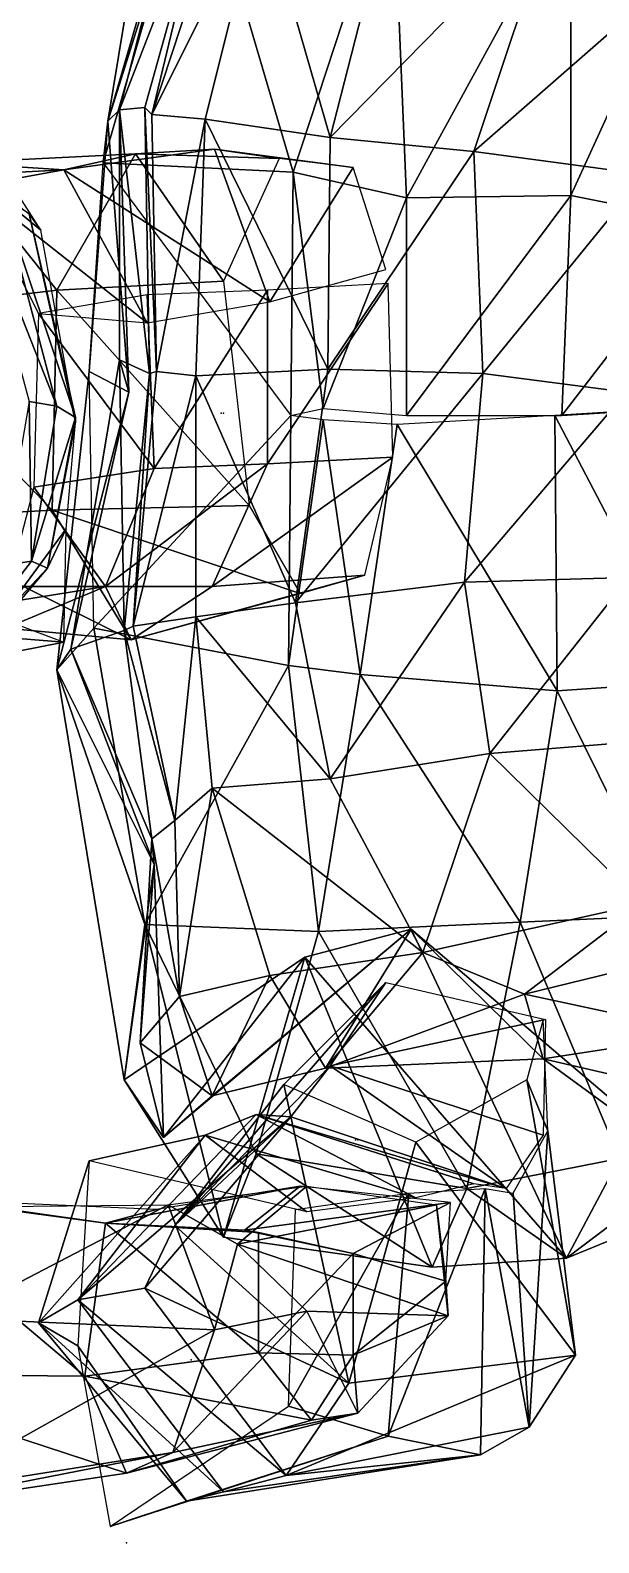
# Model space of a CAD drawing. Extents: x -652 to 233, y -282 to 215.
# Drawn here: x -278.9 to -156.2, y -281.8 to 44.8 of the extents above; entities that cross this region are included whole.
import ezdxf

# ---------------------------------------------------------------- set-up
doc = ezdxf.new("R2010")
doc.units = 0
doc.layers.get('0').update_dxf_attribs({"linetype": 'CONTINUOUS'})

msp = doc.modelspace()

# ---------------------------------------------------------------- linework, layer by layer
for p in [(-237.66, -37.85, 1312.83), (-237.16, -37.85, 1313.33), (-208.66, -194.85, 1264.83), (-208.16, -194.85, 1264.33), (-241.66, -212.35, 954.33), (-244.66, -242.85, 975.83), (-244.66, -242.85, 975.83), (-244.16, -242.35, 975.83), (-244.16, -242.35, 975.83), (-258.16, -281.85, 980.33)]:
    msp.add_point(p)
for points in [[(-246.16, 122.15, 1264.83), (-262.16, 25.15, 1261.33), (-243.16, 85.65, 1303.83)], [(-262.16, 25.15, 1261.33), (-246.16, 122.15, 1264.83), (-246.16, 80.15, 1255.83)], [(-263.16, 16.15, 1319.33), (-222.16, 14.15, 1339.33), (-243.16, 85.65, 1303.83)], [(-263.16, 16.15, 1319.33), (-243.16, 85.65, 1303.83), (-262.16, 25.15, 1261.33)], [(-200.66, 79.65, 1332.33), (-243.16, 85.65, 1303.83), (-222.16, 14.15, 1339.33)], [(-262.16, 25.15, 1261.33), (-246.16, 80.15, 1255.83), (-259.66, 27.65, 1242.83)], [(-240.66, 76.65, 1224.83), (-259.66, 27.65, 1242.83), (-246.16, 80.15, 1255.83)], [(-222.16, 14.15, 1339.33), (-197.66, 8.65, 1343.33), (-200.66, 79.65, 1332.33)], [(-162.16, 73.65, 1330.33), (-200.66, 79.65, 1332.33), (-197.66, 8.65, 1343.33)], [(-259.66, 27.65, 1242.83), (-240.66, 76.65, 1224.83), (-254.16, 28.15, 1218.83)], [(-252.66, 26.65, 1194.83), (-254.16, 28.15, 1218.83), (-240.66, 76.65, 1224.83)], [(-240.66, 76.65, 1224.83), (-237.66, 72.15, 1202.33), (-252.66, 26.65, 1194.83)], [(-229.16, 73.65, 1170.83), (-252.66, 26.65, 1194.83), (-237.66, 72.15, 1202.33)], [(-252.66, 26.65, 1194.83), (-229.16, 73.65, 1170.83), (-241.16, 25.65, 1159.33)], [(-214.16, 21.65, 1114.83), (-241.16, 25.65, 1159.33), (-229.16, 73.65, 1170.83)], [(-229.16, 73.65, 1170.83), (-201.16, 72.65, 1124.33), (-214.16, 21.65, 1114.83)], [(-165.66, 71.15, 1094.33), (-214.16, 21.65, 1114.83), (-201.16, 72.65, 1124.33)], [(-197.66, 8.65, 1343.33), (-162.16, 9.15, 1335.33), (-162.16, 73.65, 1330.33)], [(-133.16, 72.65, 1317.83), (-162.16, 73.65, 1330.33), (-162.16, 9.15, 1335.33)], [(-162.16, 9.15, 1335.33), (-132.16, 3.15, 1319.83), (-133.16, 72.65, 1317.83)], [(-214.16, 21.65, 1114.83), (-165.66, 71.15, 1094.33), (-183.16, 18.65, 1082.83)], [(-131.16, 64.15, 1066.83), (-183.16, 18.65, 1082.83), (-165.66, 71.15, 1094.33)], [(-183.16, 18.65, 1082.83), (-131.16, 64.15, 1066.83), (-146.16, 13.65, 1056.33)], [(-259.66, 27.65, 1242.83), (-257.66, -33.35, 1242.83), (-262.16, 25.15, 1261.33)], [(-259.66, 27.65, 1242.83), (-254.16, 28.15, 1218.83), (-253.16, -29.35, 1214.83)], [(-257.66, -33.35, 1242.83), (-259.66, 27.65, 1242.83), (-259.66, -26.35, 1232.33)], [(-253.16, -29.35, 1214.83), (-259.66, -26.35, 1232.33), (-259.66, 27.65, 1242.83)], [(-251.66, -28.85, 1193.33), (-253.16, -29.35, 1214.83), (-254.16, 28.15, 1218.83)], [(-254.16, 28.15, 1218.83), (-252.66, 26.65, 1194.83), (-251.66, -28.85, 1193.33)], [(-241.16, 25.65, 1159.33), (-251.66, -28.85, 1193.33), (-252.66, 26.65, 1194.83)], [(-266.16, -28.85, 1270.33), (-262.16, 25.15, 1261.33), (-257.66, -33.35, 1242.83)], [(-262.16, 25.15, 1261.33), (-266.16, -28.85, 1270.33), (-263.16, 16.15, 1319.33)], [(-251.66, -28.85, 1193.33), (-241.16, 25.65, 1159.33), (-243.16, -29.85, 1158.83)], [(-214.66, -28.35, 1113.33), (-243.16, -29.85, 1158.83), (-241.16, 25.65, 1159.33)], [(-241.16, 25.65, 1159.33), (-214.16, 21.65, 1114.83), (-214.66, -28.35, 1113.33)], [(-301.66, 22.15, 1363.33), (-276.66, 1.65, 1386.33), (-285.66, 15.65, 1343.83)], [(-276.66, 1.65, 1386.33), (-301.66, 22.15, 1363.33), (-279.16, 5.15, 1393.83)], [(-183.16, 18.65, 1082.83), (-214.66, -28.35, 1113.33), (-214.16, 21.65, 1114.83)], [(-295.16, 16.15, 1336.33), (-256.16, 18.15, 1307.33), (-273.16, -11.35, 1285.83)], [(-256.16, 18.15, 1307.33), (-295.16, 16.15, 1336.33), (-271.66, 14.65, 1368.33)], [(-237.16, -9.35, 1269.33), (-273.16, -11.35, 1285.83), (-256.16, 18.15, 1307.33)], [(-271.66, 14.65, 1368.33), (-227.16, -13.85, 1353.33), (-239.16, 19.15, 1334.83)], [(-271.66, 14.65, 1368.33), (-239.16, 19.15, 1334.83), (-256.16, 18.15, 1307.33)], [(-225.16, 17.15, 1287.83), (-256.16, 18.15, 1307.33), (-239.16, 19.15, 1334.83)], [(-256.16, 18.15, 1307.33), (-225.16, 17.15, 1287.83), (-237.16, -9.35, 1269.33)], [(-239.16, 19.15, 1334.83), (-209.16, 15.15, 1310.83), (-225.16, 17.15, 1287.83)], [(-209.16, 15.15, 1310.83), (-239.16, 19.15, 1334.83), (-227.16, -13.85, 1353.33)], [(-214.66, -28.35, 1113.33), (-183.16, 18.65, 1082.83), (-181.16, -29.35, 1080.33)], [(-146.16, 13.65, 1056.33), (-181.16, -29.35, 1080.33), (-183.16, 18.65, 1082.83)], [(-319.66, 12.15, 1357.33), (-271.66, 14.65, 1368.33), (-295.16, 16.15, 1336.33)], [(-271.66, 14.65, 1368.33), (-319.66, 12.15, 1357.33), (-291.16, 11.15, 1386.33)], [(-273.16, -11.35, 1285.83), (-315.16, -16.35, 1310.83), (-295.16, 16.15, 1336.33)], [(-291.16, 11.15, 1386.33), (-253.66, -18.35, 1388.33), (-271.66, 14.65, 1368.33)], [(-227.16, -13.85, 1353.33), (-271.66, 14.65, 1368.33), (-253.66, -18.35, 1388.33)], [(-222.16, 14.15, 1339.33), (-263.16, 16.15, 1319.33), (-222.66, -38.35, 1337.33)], [(-227.16, -13.85, 1353.33), (-202.16, -6.85, 1329.83), (-209.16, 15.15, 1310.83)], [(-222.66, -38.35, 1337.33), (-215.66, -36.85, 1337.83), (-222.16, 14.15, 1339.33)], [(-197.66, 8.65, 1343.33), (-222.16, 14.15, 1339.33), (-215.66, -36.85, 1337.83)], [(-181.16, -29.35, 1080.33), (-146.16, 13.65, 1056.33), (-150.16, -33.35, 1052.33)], [(-253.66, -18.35, 1388.33), (-291.16, 11.15, 1386.33), (-277.16, -16.35, 1402.83)], [(-273.16, -36.35, 1423.33), (-291.16, 9.15, 1412.33), (-279.16, -35.35, 1428.33)], [(-291.16, 9.15, 1412.33), (-273.16, -36.35, 1423.33), (-285.16, 9.15, 1406.83)], [(-285.16, 9.15, 1406.83), (-269.16, -38.85, 1418.33), (-279.16, 5.15, 1393.83)], [(-269.16, -38.85, 1418.33), (-285.16, 9.15, 1406.83), (-273.16, -36.35, 1423.33)], [(-215.66, -36.85, 1337.83), (-197.66, -38.35, 1338.33), (-197.66, 8.65, 1343.33)], [(-162.16, 9.15, 1335.33), (-197.66, 8.65, 1343.33), (-197.66, -38.35, 1338.33)], [(-197.66, -38.35, 1338.33), (-164.16, -38.35, 1331.83), (-162.16, 9.15, 1335.33)], [(-132.16, 3.15, 1319.83), (-162.16, 9.15, 1335.33), (-164.16, -38.35, 1331.83)], [(-269.16, -39.85, 1416.83), (-279.16, 5.15, 1393.83), (-269.16, -38.85, 1418.33)], [(-279.16, 5.15, 1393.83), (-269.16, -39.85, 1416.83), (-276.66, 1.65, 1386.33)], [(-164.16, -38.35, 1331.83), (-131.66, -36.35, 1313.33), (-132.16, 3.15, 1319.83)], [(-273.16, -11.35, 1285.83), (-237.16, -9.35, 1269.33), (-231.66, -57.85, 1273.33)], [(-315.16, -16.35, 1310.83), (-273.16, -11.35, 1285.83), (-274.16, -58.85, 1290.83)], [(-277.16, -16.35, 1405.33), (-252.16, -49.85, 1387.83), (-253.66, -12.35, 1388.83)], [(-231.66, -57.85, 1273.33), (-274.16, -58.85, 1290.83), (-273.16, -11.35, 1285.83)], [(-227.66, -11.35, 1352.33), (-253.66, -12.35, 1388.83), (-252.16, -49.85, 1387.83)], [(-252.16, -49.85, 1387.83), (-227.66, -48.85, 1354.33), (-227.66, -11.35, 1352.33)], [(-227.66, -48.85, 1354.33), (-200.66, -47.35, 1331.33), (-201.66, -9.85, 1330.33)], [(-201.66, -9.85, 1330.33), (-227.66, -11.35, 1352.33), (-227.66, -48.85, 1354.33)], [(-274.16, -58.85, 1290.83), (-309.66, -60.85, 1313.83), (-315.16, -16.35, 1310.83)], [(-252.16, -49.85, 1387.83), (-277.16, -16.35, 1405.33), (-278.16, -53.85, 1402.33)], [(-273.16, -93.35, 1257.33), (-265.16, -84.35, 1313.83), (-266.16, -28.85, 1270.33)], [(-266.16, -28.85, 1270.33), (-257.66, -33.35, 1242.83), (-273.16, -93.35, 1257.33)], [(-257.66, -33.35, 1242.83), (-259.66, -26.35, 1232.33), (-270.16, -88.85, 1238.83)], [(-258.66, -84.85, 1217.33), (-270.16, -88.85, 1238.83), (-259.66, -26.35, 1232.33)], [(-259.66, -26.35, 1232.33), (-253.16, -29.35, 1214.83), (-258.66, -84.85, 1217.33)], [(-256.66, -83.85, 1193.83), (-258.66, -84.85, 1217.33), (-253.16, -29.35, 1214.83)], [(-253.16, -29.35, 1214.83), (-251.66, -28.85, 1193.33), (-256.66, -83.85, 1193.83)], [(-243.16, -29.85, 1158.83), (-256.66, -83.85, 1193.83), (-251.66, -28.85, 1193.33)], [(-243.16, -29.85, 1158.83), (-214.66, -28.35, 1113.33), (-221.66, -78.85, 1114.83)], [(-181.16, -29.35, 1080.33), (-221.66, -78.85, 1114.83), (-214.66, -28.35, 1113.33)], [(-221.66, -78.85, 1114.83), (-181.16, -29.35, 1080.33), (-185.16, -74.35, 1075.33)], [(-150.16, -33.35, 1052.33), (-185.16, -74.35, 1075.33), (-181.16, -29.35, 1080.33)], [(-256.66, -83.85, 1193.83), (-243.16, -29.85, 1158.83), (-243.16, -81.85, 1161.33)], [(-221.66, -78.85, 1114.83), (-243.16, -81.85, 1161.33), (-243.16, -29.85, 1158.83)], [(-278.66, -69.85, 1416.33), (-279.16, -35.35, 1428.33), (-285.16, -70.85, 1424.83)], [(-279.16, -35.35, 1428.33), (-278.66, -69.85, 1416.33), (-273.16, -36.35, 1423.33)], [(-270.16, -88.85, 1238.83), (-273.16, -93.35, 1257.33), (-257.66, -33.35, 1242.83)], [(-185.16, -74.35, 1075.33), (-150.16, -33.35, 1052.33), (-149.66, -73.35, 1049.83)], [(-269.16, -38.85, 1418.33), (-273.16, -36.35, 1423.33), (-278.66, -69.85, 1416.33)], [(-278.66, -69.85, 1416.33), (-275.16, -71.35, 1407.33), (-269.16, -38.85, 1418.33)], [(-269.16, -39.85, 1416.83), (-269.16, -38.85, 1418.33), (-275.16, -71.35, 1407.33)], [(-223.16, -92.35, 1334.33), (-222.66, -38.35, 1337.33), (-265.16, -84.35, 1313.83)], [(-222.66, -38.35, 1337.33), (-223.16, -92.35, 1334.33), (-215.66, -39.35, 1337.83)], [(-199.66, -40.35, 1336.33), (-165.16, -97.85, 1328.83), (-165.66, -38.35, 1333.83)], [(-165.66, -38.35, 1333.83), (-135.66, -95.85, 1312.83), (-133.16, -36.35, 1314.33)], [(-135.66, -95.85, 1312.83), (-165.66, -38.35, 1333.83), (-165.16, -97.85, 1328.83)], [(-275.16, -71.35, 1407.33), (-271.16, -62.85, 1394.33), (-269.16, -39.85, 1416.83)], [(-207.66, -94.35, 1337.33), (-215.66, -39.35, 1337.83), (-223.16, -92.35, 1334.33)], [(-215.66, -39.35, 1337.83), (-207.66, -94.35, 1337.33), (-199.66, -40.35, 1336.33)], [(-165.16, -97.85, 1328.83), (-199.66, -40.35, 1336.33), (-207.66, -94.35, 1337.33)], [(-262.66, -75.35, 1368.33), (-239.66, -75.35, 1346.33), (-227.66, -48.85, 1354.33)], [(-227.66, -48.85, 1354.33), (-252.16, -49.85, 1387.83), (-262.66, -75.35, 1368.33)], [(-239.66, -75.35, 1346.33), (-206.66, -72.85, 1315.33), (-200.66, -47.35, 1331.33)], [(-200.66, -47.35, 1331.33), (-227.66, -48.85, 1354.33), (-239.66, -75.35, 1346.33)], [(-278.16, -53.85, 1402.33), (-262.66, -75.35, 1368.33), (-252.16, -49.85, 1387.83)], [(-262.66, -75.35, 1368.33), (-278.16, -53.85, 1402.33), (-283.66, -75.35, 1385.33)], [(-274.16, -58.85, 1290.83), (-231.66, -57.85, 1273.33), (-220.66, -76.85, 1293.83)], [(-309.66, -60.85, 1313.83), (-274.16, -58.85, 1290.83), (-257.16, -86.85, 1322.83)], [(-257.16, -86.85, 1322.83), (-284.16, -84.35, 1343.83), (-309.66, -60.85, 1313.83)], [(-220.66, -76.85, 1293.83), (-257.16, -86.85, 1322.83), (-274.16, -58.85, 1290.83)], [(-271.16, -62.85, 1394.33), (-275.16, -71.35, 1407.33), (-292.16, -91.35, 1379.83)], [(-292.16, -91.35, 1379.83), (-271.66, -87.35, 1353.33), (-271.16, -62.85, 1394.33)], [(-285.16, -70.85, 1424.83), (-300.66, -98.35, 1392.83), (-278.66, -69.85, 1416.33)], [(-275.16, -71.35, 1407.33), (-278.66, -69.85, 1416.33), (-300.66, -98.35, 1392.83)], [(-300.66, -98.35, 1392.83), (-292.16, -91.35, 1379.83), (-275.16, -71.35, 1407.33)], [(-320.66, -83.35, 1320.83), (-304.66, -74.85, 1315.33), (-271.66, -87.35, 1353.33)], [(-206.66, -72.85, 1315.33), (-239.66, -75.35, 1346.33), (-257.16, -86.85, 1322.83)], [(-257.16, -86.85, 1322.83), (-220.66, -76.85, 1293.83), (-206.66, -72.85, 1315.33)], [(-185.16, -74.35, 1075.33), (-214.16, -116.85, 1118.33), (-221.66, -78.85, 1114.83)], [(-214.16, -116.85, 1118.33), (-185.16, -74.35, 1075.33), (-179.66, -111.35, 1079.83)], [(-149.66, -73.35, 1049.83), (-179.66, -111.35, 1079.83), (-185.16, -74.35, 1075.33)], [(-179.66, -111.35, 1079.83), (-149.66, -73.35, 1049.83), (-142.16, -108.35, 1055.33)], [(-306.66, -82.35, 1361.83), (-284.16, -84.35, 1343.83), (-262.66, -75.35, 1368.33)], [(-262.66, -75.35, 1368.33), (-283.66, -75.35, 1385.33), (-306.66, -82.35, 1361.83)], [(-257.16, -86.85, 1322.83), (-262.66, -75.35, 1368.33), (-284.16, -84.35, 1343.83)], [(-262.66, -75.35, 1368.33), (-257.16, -86.85, 1322.83), (-239.66, -75.35, 1346.33)], [(-243.16, -81.85, 1161.33), (-221.66, -78.85, 1114.83), (-214.16, -116.85, 1118.33)], [(-271.66, -87.35, 1353.33), (-292.16, -91.35, 1379.83), (-320.66, -83.35, 1320.83)], [(-265.16, -84.35, 1313.83), (-273.16, -93.35, 1257.33), (-254.16, -148.35, 1301.83)], [(-270.16, -88.85, 1238.83), (-258.66, -84.85, 1217.33), (-252.66, -129.85, 1219.33)], [(-265.16, -84.35, 1313.83), (-254.16, -148.35, 1301.83), (-223.16, -92.35, 1334.33)], [(-258.66, -84.85, 1217.33), (-256.66, -83.85, 1193.83), (-247.66, -125.85, 1195.83)], [(-247.66, -125.85, 1195.83), (-252.66, -129.85, 1219.33), (-258.66, -84.85, 1217.33)], [(-243.16, -81.85, 1161.33), (-247.66, -125.85, 1195.83), (-256.66, -83.85, 1193.83)], [(-247.66, -125.85, 1195.83), (-243.16, -81.85, 1161.33), (-239.66, -118.85, 1163.83)], [(-214.16, -116.85, 1118.33), (-239.66, -118.85, 1163.83), (-243.16, -81.85, 1161.33)], [(-273.16, -93.35, 1257.33), (-270.16, -88.85, 1238.83), (-252.16, -135.35, 1248.33)], [(-252.66, -129.85, 1219.33), (-252.16, -135.35, 1248.33), (-270.16, -88.85, 1238.83)], [(-273.16, -93.35, 1257.33), (-252.16, -135.35, 1248.33), (-258.66, -181.85, 1246.83)], [(-258.66, -181.85, 1246.83), (-254.16, -148.35, 1301.83), (-273.16, -93.35, 1257.33)], [(-216.66, -149.85, 1321.33), (-223.16, -92.35, 1334.33), (-254.16, -148.35, 1301.83)], [(-223.16, -92.35, 1334.33), (-216.66, -149.85, 1321.33), (-207.66, -94.35, 1337.33)], [(-173.16, -147.85, 1324.33), (-207.66, -94.35, 1337.33), (-216.66, -149.85, 1321.33)], [(-207.66, -94.35, 1337.33), (-173.16, -147.85, 1324.33), (-165.16, -97.85, 1328.83)], [(-141.16, -146.35, 1309.33), (-165.16, -97.85, 1328.83), (-173.16, -147.85, 1324.33)], [(-165.16, -97.85, 1328.83), (-141.16, -146.35, 1309.33), (-135.66, -95.85, 1312.83)], [(-142.16, -108.35, 1055.33), (-146.66, -143.85, 1109.33), (-179.66, -111.35, 1079.83)], [(-179.66, -111.35, 1079.83), (-194.16, -154.35, 1131.33), (-214.16, -116.85, 1118.33)], [(-194.16, -154.35, 1131.33), (-179.66, -111.35, 1079.83), (-146.66, -143.85, 1109.33)], [(-239.66, -118.85, 1163.83), (-214.16, -116.85, 1118.33), (-194.16, -154.35, 1131.33)], [(-239.66, -118.85, 1163.83), (-246.66, -163.85, 1195.33), (-247.66, -125.85, 1195.83)], [(-246.66, -163.85, 1195.33), (-239.66, -118.85, 1163.83), (-227.16, -159.35, 1168.33)], [(-194.16, -154.35, 1131.33), (-227.16, -159.35, 1168.33), (-239.66, -118.85, 1163.83)], [(-252.66, -129.85, 1219.33), (-247.66, -125.85, 1195.83), (-246.66, -163.85, 1195.33)], [(-252.16, -135.35, 1248.33), (-252.66, -129.85, 1219.33), (-255.16, -173.85, 1217.83)], [(-246.66, -163.85, 1195.33), (-255.16, -173.85, 1217.83), (-252.66, -129.85, 1219.33)], [(-250.16, -194.35, 1215.83), (-258.66, -181.85, 1246.83), (-252.16, -135.35, 1248.33)], [(-252.16, -135.35, 1248.33), (-255.16, -173.85, 1217.83), (-250.16, -194.35, 1215.83)], [(-146.66, -143.85, 1109.33), (-172.16, -163.35, 1151.83), (-194.16, -154.35, 1131.33)], [(-173.16, -147.85, 1324.33), (-151.66, -198.85, 1295.33), (-141.16, -146.35, 1309.33)], [(-172.16, -163.35, 1151.83), (-146.66, -143.85, 1109.33), (-127.16, -152.35, 1123.83)], [(-254.16, -148.35, 1301.83), (-258.66, -181.85, 1246.83), (-237.16, -215.85, 1270.33)], [(-254.16, -148.35, 1301.83), (-237.16, -215.85, 1270.33), (-230.16, -197.85, 1289.33)], [(-254.16, -148.35, 1301.83), (-230.16, -197.85, 1289.33), (-216.66, -149.85, 1321.33)], [(-196.66, -149.35, 1239.33), (-219.66, -155.35, 1261.83), (-250.16, -194.35, 1215.83)], [(-250.16, -194.35, 1215.83), (-239.66, -185.35, 1193.83), (-196.66, -149.35, 1239.33)], [(-215.16, -179.35, 1173.83), (-196.66, -149.35, 1239.33), (-239.66, -185.35, 1193.83)], [(-184.66, -205.35, 1303.33), (-216.66, -149.85, 1321.33), (-230.16, -197.85, 1289.33)], [(-219.66, -155.35, 1261.83), (-196.66, -149.35, 1239.33), (-163.16, -220.35, 1274.33)], [(-216.66, -149.85, 1321.33), (-184.66, -205.35, 1303.33), (-173.16, -147.85, 1324.33)], [(-196.66, -149.35, 1239.33), (-215.16, -179.35, 1173.83), (-168.16, -177.35, 1207.33)], [(-136.66, -200.35, 1233.83), (-163.16, -220.35, 1274.33), (-196.66, -149.35, 1239.33)], [(-196.66, -149.35, 1239.33), (-168.16, -177.35, 1207.33), (-136.66, -200.35, 1233.83)], [(-151.66, -198.85, 1295.33), (-173.16, -147.85, 1324.33), (-184.66, -205.35, 1303.33)], [(-127.16, -152.35, 1123.83), (-132.66, -171.85, 1175.33), (-172.16, -163.35, 1151.83)], [(-219.66, -155.35, 1261.83), (-237.16, -215.85, 1270.33), (-258.66, -181.85, 1246.83)], [(-258.66, -181.85, 1246.83), (-250.16, -194.35, 1215.83), (-219.66, -155.35, 1261.83)], [(-237.16, -215.85, 1270.33), (-219.66, -155.35, 1261.83), (-192.16, -222.35, 1285.83)], [(-194.16, -154.35, 1131.33), (-215.16, -179.35, 1173.83), (-227.16, -159.35, 1168.33)], [(-163.16, -220.35, 1274.33), (-192.16, -222.35, 1285.83), (-219.66, -155.35, 1261.83)], [(-215.16, -179.35, 1173.83), (-194.16, -154.35, 1131.33), (-172.16, -163.35, 1151.83)], [(-227.16, -159.35, 1168.33), (-239.66, -185.35, 1193.83), (-246.66, -163.85, 1195.33)], [(-239.66, -185.35, 1193.83), (-227.16, -159.35, 1168.33), (-215.16, -179.35, 1173.83)], [(-247.66, -213.35, 1253.33), (-224.16, -182.85, 1279.33), (-202.16, -160.85, 1251.33)], [(-202.16, -160.85, 1251.33), (-214.16, -178.85, 1214.83), (-247.66, -213.35, 1253.33)], [(-214.16, -178.85, 1214.83), (-202.16, -160.85, 1251.33), (-167.66, -168.85, 1252.83)], [(-255.16, -173.85, 1217.83), (-246.66, -163.85, 1195.33), (-239.66, -185.35, 1193.83)], [(-172.16, -163.35, 1151.83), (-168.16, -177.35, 1207.33), (-215.16, -179.35, 1173.83)], [(-168.16, -177.35, 1207.33), (-172.16, -163.35, 1151.83), (-132.66, -171.85, 1175.33)], [(-167.66, -168.85, 1252.83), (-168.16, -193.85, 1214.33), (-214.16, -178.85, 1214.83)], [(-167.16, -192.85, 1214.83), (-168.16, -168.85, 1249.83), (-171.66, -181.85, 1286.83)], [(-168.16, -177.35, 1207.33), (-132.66, -171.85, 1175.33), (-100.66, -192.85, 1195.33)], [(-239.66, -185.35, 1193.83), (-250.16, -194.35, 1215.83), (-255.16, -173.85, 1217.83)], [(-222.66, -189.85, 1177.83), (-247.66, -213.35, 1253.33), (-214.16, -178.85, 1214.83)], [(-214.16, -178.85, 1214.83), (-176.16, -205.35, 1177.83), (-222.66, -189.85, 1177.83)], [(-176.16, -205.35, 1177.83), (-214.16, -178.85, 1214.83), (-168.16, -193.85, 1214.33)], [(-100.66, -192.85, 1195.33), (-136.66, -200.35, 1233.83), (-168.16, -177.35, 1207.33)], [(-224.16, -182.85, 1279.33), (-247.66, -213.35, 1253.33), (-210.16, -247.35, 1276.33)], [(-210.16, -247.35, 1276.33), (-195.66, -195.35, 1298.83), (-224.16, -182.85, 1279.33)], [(-161.16, -241.35, 1259.83), (-171.66, -181.85, 1286.83), (-195.66, -195.35, 1298.83)], [(-171.66, -181.85, 1286.83), (-161.16, -241.35, 1259.83), (-167.16, -192.85, 1214.83)], [(-222.66, -189.85, 1177.83), (-230.16, -189.35, 1112.33), (-268.66, -229.35, 1124.33)], [(-241.16, -193.85, 1040.83), (-268.66, -229.35, 1124.33), (-230.16, -189.35, 1112.33)], [(-230.16, -189.35, 1112.33), (-195.66, -207.35, 1034.83), (-241.16, -193.85, 1040.83)], [(-176.16, -205.35, 1177.83), (-183.16, -204.35, 1100.83), (-230.16, -189.35, 1112.33)], [(-230.16, -189.35, 1112.33), (-222.66, -189.85, 1177.83), (-176.16, -205.35, 1177.83)], [(-195.66, -207.35, 1034.83), (-230.16, -189.35, 1112.33), (-183.16, -204.35, 1100.83)], [(-268.66, -229.35, 1124.33), (-254.16, -226.85, 1202.33), (-222.66, -189.85, 1177.83)], [(-247.66, -213.35, 1253.33), (-222.66, -189.85, 1177.83), (-254.16, -226.85, 1202.33)], [(-268.66, -229.35, 1124.33), (-241.16, -193.85, 1040.83), (-277.16, -234.35, 1049.33)], [(-266.16, -199.35, 959.33), (-277.16, -234.35, 1049.33), (-241.16, -193.85, 1040.83)], [(-241.16, -193.85, 1040.83), (-219.16, -210.35, 959.83), (-266.16, -199.35, 959.33)], [(-219.16, -210.35, 959.83), (-241.16, -193.85, 1040.83), (-195.66, -207.35, 1034.83)], [(-195.66, -195.35, 1298.83), (-210.16, -247.35, 1276.33), (-161.16, -241.35, 1259.83)], [(-167.16, -192.85, 1214.83), (-171.16, -256.85, 1187.83), (-174.66, -206.35, 1180.33)], [(-171.16, -256.85, 1187.83), (-167.16, -192.85, 1214.83), (-161.16, -241.35, 1259.83)], [(-192.16, -222.35, 1285.83), (-230.16, -197.85, 1289.33), (-237.16, -215.85, 1270.33)], [(-230.16, -197.85, 1289.33), (-192.16, -222.35, 1285.83), (-184.66, -205.35, 1303.33)], [(-184.66, -205.35, 1303.33), (-163.16, -220.35, 1274.33), (-151.66, -198.85, 1295.33)], [(-163.16, -220.35, 1274.33), (-136.66, -200.35, 1233.83), (-105.66, -196.85, 1265.33)], [(-105.66, -196.85, 1265.33), (-151.66, -198.85, 1295.33), (-163.16, -220.35, 1274.33)], [(-277.16, -234.35, 1049.33), (-266.16, -199.35, 959.33), (-268.66, -239.35, 1002.33)], [(-220.66, -204.85, 967.83), (-251.66, -209.85, 953.83), (-262.66, -212.85, 990.33)], [(-262.66, -212.85, 990.33), (-232.66, -214.35, 998.33), (-220.66, -204.85, 967.83)], [(-249.16, -208.85, 954.83), (-219.16, -204.85, 963.33), (-234.16, -217.35, 955.83)], [(-191.16, -208.85, 972.83), (-234.16, -217.35, 955.83), (-219.16, -204.85, 963.33)], [(-188.16, -208.35, 973.83), (-220.66, -204.85, 967.83), (-232.66, -214.35, 998.33)], [(-180.66, -205.35, 1100.83), (-201.66, -258.85, 1038.83), (-197.16, -206.35, 1034.83)], [(-201.66, -258.85, 1038.83), (-180.66, -205.35, 1100.83), (-181.66, -262.85, 1109.83)], [(-163.16, -220.35, 1274.33), (-184.66, -205.35, 1303.33), (-192.16, -222.35, 1285.83)], [(-171.16, -256.85, 1187.83), (-181.66, -262.85, 1109.83), (-180.66, -205.35, 1100.83)], [(-180.66, -205.35, 1100.83), (-174.66, -206.35, 1180.33), (-171.16, -256.85, 1187.83)], [(-267.16, -245.85, 1008.83), (-314.66, -205.85, 970.83), (-323.66, -245.35, 988.33)], [(-314.66, -205.85, 970.83), (-267.16, -245.85, 1008.83), (-262.66, -212.85, 990.33)], [(-262.66, -212.85, 990.33), (-297.66, -207.85, 931.83), (-314.66, -205.85, 970.83)], [(-249.16, -208.85, 954.83), (-296.16, -233.35, 908.84), (-300.16, -209.35, 930.83)], [(-297.66, -207.85, 931.83), (-262.66, -212.85, 990.33), (-251.66, -209.85, 953.83)], [(-296.16, -233.35, 908.84), (-249.16, -208.85, 954.83), (-239.16, -235.85, 923.84)], [(-234.16, -217.35, 955.83), (-239.16, -235.85, 923.84), (-249.16, -208.85, 954.83)], [(-234.16, -217.35, 955.83), (-191.16, -208.85, 972.83), (-188.66, -232.85, 965.33)], [(-232.66, -214.35, 998.33), (-209.16, -219.35, 999.33), (-188.16, -208.35, 973.83)], [(-197.16, -206.35, 1034.83), (-223.16, -252.35, 960.33), (-221.66, -209.85, 960.33)], [(-223.16, -252.35, 960.33), (-197.16, -206.35, 1034.83), (-201.66, -258.85, 1038.83)], [(-189.16, -225.35, 981.33), (-188.16, -208.35, 973.83), (-209.16, -219.35, 999.33)], [(-189.16, -225.35, 981.33), (-188.66, -232.85, 965.33), (-191.16, -208.85, 972.83)], [(-229.66, -240.85, 1008.33), (-262.66, -212.85, 990.33), (-267.16, -245.85, 1008.83)], [(-262.66, -212.85, 990.33), (-229.66, -240.85, 1008.33), (-229.66, -214.85, 997.83)], [(-262.66, -212.85, 990.33), (-229.66, -214.85, 997.83), (-232.66, -214.35, 998.33)], [(-254.16, -226.85, 1202.33), (-210.16, -247.35, 1276.33), (-247.66, -213.35, 1253.33)], [(-209.16, -219.35, 999.33), (-232.66, -214.35, 998.33), (-229.66, -214.85, 997.83)], [(-209.16, -219.35, 999.33), (-229.66, -214.85, 997.83), (-229.66, -240.85, 1008.33)], [(-239.16, -235.85, 923.84), (-234.16, -217.35, 955.83), (-219.16, -231.85, 941.33)], [(-188.66, -232.85, 965.33), (-219.16, -231.85, 941.33), (-234.16, -217.35, 955.83)], [(-229.66, -240.85, 1008.33), (-209.16, -241.35, 995.33), (-209.16, -219.35, 999.33)], [(-189.16, -225.35, 981.33), (-209.16, -219.35, 999.33), (-209.16, -241.35, 995.33)], [(-189.16, -225.35, 981.33), (-209.16, -241.35, 995.33), (-188.66, -232.85, 965.33)], [(-268.66, -229.35, 1124.33), (-223.66, -267.35, 1202.33), (-254.16, -226.85, 1202.33)], [(-210.16, -247.35, 1276.33), (-254.16, -226.85, 1202.33), (-223.66, -267.35, 1202.33)], [(-277.16, -234.35, 1049.33), (-237.16, -270.85, 1120.83), (-268.66, -229.35, 1124.33)], [(-223.66, -267.35, 1202.33), (-268.66, -229.35, 1124.33), (-237.16, -270.85, 1120.83)], [(-219.16, -231.85, 941.33), (-248.16, -262.35, 941.84), (-239.16, -235.85, 923.84)], [(-248.16, -262.35, 941.84), (-219.16, -231.85, 941.33), (-208.16, -253.85, 951.83)], [(-188.66, -232.85, 965.33), (-208.16, -253.85, 951.83), (-219.16, -231.85, 941.33)], [(-239.16, -235.85, 923.84), (-301.66, -270.85, 921.83), (-296.16, -233.35, 908.84)], [(-268.66, -239.35, 1002.33), (-245.16, -272.85, 1048.83), (-277.16, -234.35, 1049.33)], [(-237.16, -270.85, 1120.83), (-277.16, -234.35, 1049.33), (-245.16, -272.85, 1048.83)], [(-208.16, -253.85, 951.83), (-188.66, -232.85, 965.33), (-209.16, -241.35, 995.33)], [(-301.66, -270.85, 921.83), (-239.16, -235.85, 923.84), (-248.16, -262.35, 941.84)], [(-245.16, -272.85, 1048.83), (-268.66, -239.35, 1002.33), (-261.66, -278.35, 968.83)], [(-267.16, -245.85, 1008.83), (-218.16, -255.35, 988.33), (-229.66, -240.85, 1008.33)], [(-209.16, -241.35, 995.33), (-229.66, -240.85, 1008.33), (-218.16, -255.35, 988.33)], [(-223.66, -267.35, 1202.33), (-161.16, -241.35, 1259.83), (-210.16, -247.35, 1276.33)], [(-161.16, -241.35, 1259.83), (-223.66, -267.35, 1202.33), (-171.16, -256.85, 1187.83)], [(-209.16, -241.35, 995.33), (-218.16, -255.35, 988.33), (-208.16, -253.85, 951.83)], [(-258.16, -266.85, 980.33), (-323.66, -245.35, 988.33), (-312.16, -274.85, 965.83)], [(-323.66, -245.35, 988.33), (-258.16, -266.85, 980.33), (-267.16, -245.85, 1008.83)], [(-218.16, -255.35, 988.33), (-267.16, -245.85, 1008.83), (-258.16, -266.85, 980.33)], [(-201.66, -258.85, 1038.83), (-261.66, -278.35, 968.83), (-223.16, -252.35, 960.33)], [(-208.16, -253.85, 951.83), (-258.16, -266.85, 980.33), (-248.16, -262.35, 941.84)], [(-258.16, -266.85, 980.33), (-208.16, -253.85, 951.83), (-218.16, -255.35, 988.33)], [(-181.66, -262.85, 1109.83), (-171.16, -256.85, 1187.83), (-223.66, -267.35, 1202.33)], [(-261.66, -278.35, 968.83), (-201.66, -258.85, 1038.83), (-245.16, -272.85, 1048.83)], [(-181.66, -262.85, 1109.83), (-245.16, -272.85, 1048.83), (-201.66, -258.85, 1038.83)], [(-312.16, -274.85, 965.83), (-248.16, -262.35, 941.84), (-258.16, -266.85, 980.33)], [(-248.16, -262.35, 941.84), (-312.16, -274.85, 965.83), (-301.66, -270.85, 921.83)], [(-245.16, -272.85, 1048.83), (-181.66, -262.85, 1109.83), (-237.16, -270.85, 1120.83)], [(-223.66, -267.35, 1202.33), (-237.16, -270.85, 1120.83), (-181.66, -262.85, 1109.83)]]:
    msp.add_3dface(points)

doc.saveas('drawing.dxf')
